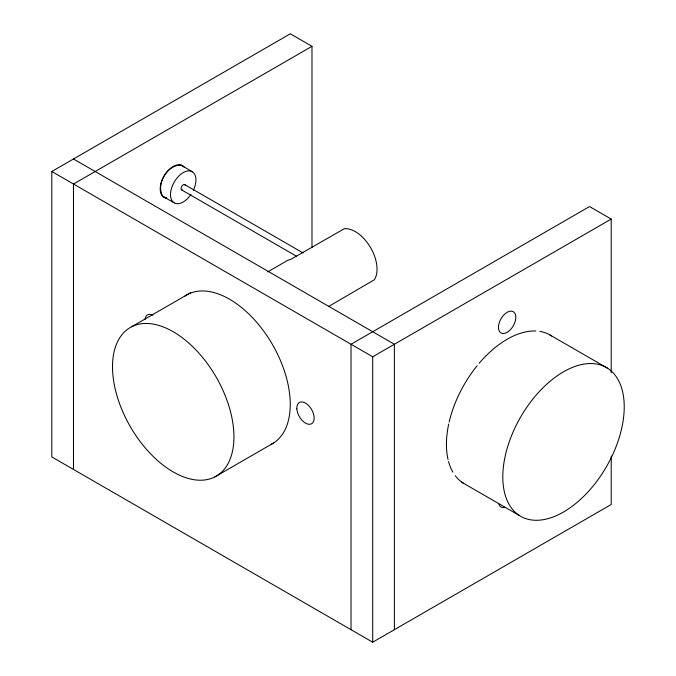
<?xml version="1.0" encoding="UTF-8"?>
<svg xmlns="http://www.w3.org/2000/svg" width="676" height="676" viewBox="0 0 676 676"><rect width="100%" height="100%" fill="white"/><g stroke="black" fill="none" stroke-linecap="round" stroke-linejoin="round"><path stroke-width="1.01" d="M73.481 469.448L73.49 184.016L311.991 46.314L311.991 247.669M611.214 456.047L611.214 504.499L372.704 642.2L51.798 456.925L51.798 171.501L290.308 33.8L311.991 46.314M164.336 197.274L174.019 202.741M131.617 326.77L190.471 292.793M267.662 271.913L287.748 260.311L291.179 259.153L344.228 228.767A30.665 17.703 60 0 1 370.448 247.416A30.665 17.703 60 0 1 374.31 279.796L328.806 306.372M51.798 171.501L372.704 356.776L611.214 219.075L611.214 372.848M214.833 476.918A85.86 49.568 60 0 0 190.708 344.802A85.86 49.568 60 0 0 114.134 383.816A85.86 49.568 60 0 0 214.833 476.918L273.687 442.941M166.592 197.924L162.908 196.412C155.488 184.548 167.133 164.352 181.193 165.206L192.415 171.831M182.452 166.026L183.542 166.626M611.214 219.075L589.531 206.552L351.021 344.253L351.021 629.686M549.774 334.873L607.724 368.327A85.86 49.568 -60 0 1 577.448 502.091A85.86 49.568 -60 0 1 505.378 455.286A85.86 49.568 -60 0 1 607.724 368.327M184.751 184.632L303.161 252.993M181.683 189.939L296.451 256.204M73.481 158.987L394.387 344.253L394.387 629.686M461.353 482.022L519.303 515.475M372.704 356.776L372.704 642.2M166.719 198.288A18.396 10.622 -60 0 1 164.023 176.208A18.396 10.622 -60 0 1 184.489 167.504M190.995 194.426A17.99 10.385 -60 0 1 170.808 197.679A17.99 10.385 -60 0 1 185.934 171.374A17.99 10.385 -60 0 1 193.336 190.353M182.655 190.032A3.067 1.774 -60 0 1 181.683 186.399A3.067 1.774 -60 0 1 185.309 185.427M184.928 296.02A85.86 49.568 60 0 1 272.47 344.54A85.86 49.568 60 0 1 270.721 444.614M145.019 319.655A12.269 7.081 60 0 1 152.903 315.1M463.432 483.247A85.86 49.568 -60 0 1 455.252 475.71M452.869 472.118A85.86 49.568 -60 0 1 448.551 461.556M448.027 459.469A85.86 49.568 -60 0 1 448.729 423.979M449.177 421.951A85.86 49.568 -60 0 1 477.138 365.733M479.14 363.316A85.86 49.568 -60 0 1 535.857 331.012M539.794 331.401A85.86 49.568 -60 0 1 551.692 336.006M504.896 507.363A12.269 7.081 -60 0 1 498.761 503.823M508.394 331.51A12.269 7.081 -60 0 0 513.946 312.185A12.269 7.081 -60 0 0 499.082 323.272A12.269 7.081 -60 0 0 508.394 331.51M296.849 408.946A12.269 7.081 60 0 0 310.428 424.19A12.269 7.081 60 0 0 309.194 406.191A12.269 7.081 60 0 0 296.849 408.946"/></g></svg>
